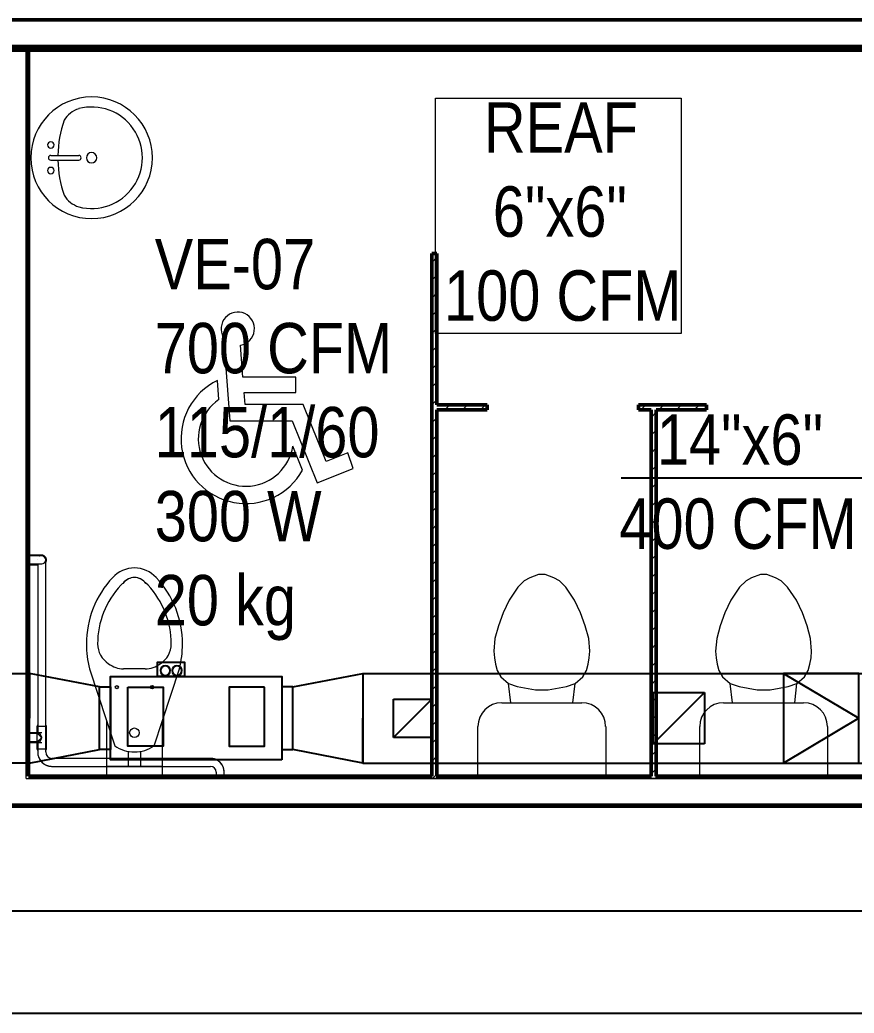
# Model space of a CAD drawing. Header units: inches. Extents: x -3 to 209, y -384 to 20.
# Drawn here: x 148.287 to 151.597, y -185.874 to -181.933 of the extents above; entities that cross this region are included whole.
import ezdxf
from ezdxf import colors
from ezdxf.entities.mleader import LeaderData, LeaderLine
from ezdxf.math import Vec2, Vec3

# ---------------------------------------------------------------- set-up
doc = ezdxf.new("R2010")
doc.units = ezdxf.units.IN
doc.header["$MEASUREMENT"] = 0
doc.linetypes.add('HIDDEN2', pattern=[0.1875, 0.125, -0.0625])
for name, color, linetype, lineweight in [('A-GENM', 253, 'Continuous', 9), ('A-WALL-PATT', 253, 'Continuous', 50), ('HVAC -Textos Extraccion', 2, 'Continuous', 9), ('HVAC -Textos Rejillas', 2, 'Continuous', 9), ('L-SITE', 253, 'Continuous', 9), ('P-SANR-FIXT', 253, 'Continuous', 9), ('Q-SPCQ', 253, 'Continuous', 9)]:
    doc.layers.add(name, color=color, linetype=linetype, lineweight=lineweight)
for name, color, linetype in [('A-WALL', 253, 'Continuous'), ('HVAC-Equipos', 3, 'Continuous'), ('HVAC-Extraccion', 114, 'Continuous'), ('HVAC-Rejillas', 2, 'HIDDEN2')]:
    doc.layers.add(name, color=color, linetype=linetype)
doc.styles.add('Arial Narrow', font='ARIALN.TTF', dxfattribs={"height": 0.00295})
doc.styles.get("Standard").update_dxf_attribs({"font": 'arial.ttf'})

# ---------------------------------------------------------------- blocks, each defined once
blk = doc.blocks.new('rr')
at = {"linetype": 'ByBlock', "lineweight": -2}
for p, q in [((-0.0127, -0.0127), (0.0127, 0.0127)), ((-0.0127, -0.0127), (-0.0127, 0.0127)), ((-0.0127, 0.0127), (0.0127, 0.0127)), ((0.0127, 0.0127), (0.0127, -0.0127)), ((0.0127, -0.0127), (-0.0127, -0.0127))]:
    blk.add_line(p, q, dxfattribs=at)
blk = doc.blocks.new('VE')
for points in [[(-74845.233, 50895.4877), (-74845.1261, 50895.4877), (-74845.1261, 50895.5447), (-74845.233, 50895.5447)], [(-74845.619, 50895.1567), (-74844.939, 50895.1567), (-74844.939, 50895.4877), (-74845.619, 50895.4877)], [(-74845.619, 50895.4462), (-74845.619, 50895.1982), (-74845.6629, 50895.1982), (-74845.6629, 50895.4462)], [(-74844.939, 50895.4462), (-74844.939, 50895.1982), (-74844.8952, 50895.1982), (-74844.8952, 50895.4462)], [(-74845.5507, 50895.4454), (-74845.41, 50895.4454), (-74845.41, 50895.2115), (-74845.5507, 50895.2115)], [(-74845.0073, 50895.4454), (-74845.148, 50895.4454), (-74845.148, 50895.2115), (-74845.0073, 50895.2115)]]:
    blk.add_lwpolyline(points, close=True)
for centre in [(-74845.2028, 50895.5112), (-74845.1563, 50895.5112)]:
    blk.add_circle(centre, 0.0193)

msp = doc.modelspace()

# ---------------------------------------------------------------- linework, layer by layer
at = {"layer": 'A-GENM'}
for p, q in [((148.7958, -184.1766), (148.785, -184.1671)), ((148.5633, -184.5081), (148.6307, -184.7132)), ((148.7847, -184.5081), (148.6989, -184.5081)), ((148.7847, -184.5081), (148.6989, -184.5081)), ((148.8529, -184.7132), (148.9203, -184.5081)), ((148.6307, -184.7132), (148.6637, -184.8137)), ((148.6307, -184.7132), (148.6307, -184.9336)), ((148.8199, -184.8137), (148.8529, -184.7132)), ((148.8529, -184.9336), (148.8529, -184.7132)), ((148.7164, -184.8357), (148.7164, -184.8955)), ((148.7672, -184.8955), (148.7672, -184.8357)), ((148.8529, -184.8955), (148.6307, -184.8955)), ((148.6307, -184.9336), (148.8529, -184.9336))]:
    msp.add_line(p, q, dxfattribs=at)
for centre, radius in [((148.672, -184.5811), 0.00635), ((148.8117, -184.5811), 0.00666), ((148.7418, -184.7621), 0.0191)]:
    msp.add_circle(centre, radius, dxfattribs=at)
for centre, radius, start, end in [((148.7434, -184.2286), 0.1206, 90.7488, 136.8497), ((148.7402, -184.2286), 0.1206, 43.1503, 89.2512), ((148.9365, -184.4097), 0.3853, 136.8497, 180), ((148.7418, -184.2013), 0.0551, 90, 145.8865), ((148.7418, -184.2013), 0.0551, 90, 141.6602), ((148.7418, -184.2013), 0.0551, 38.3398, 90), ((148.7418, -184.2013), 0.0551, 34.1135, 90), ((148.5471, -184.4097), 0.3853, 0, 43.1503), ((148.9365, -184.4097), 0.3409, 136.8497, 180), ((148.7434, -184.2286), 0.0761, 126.0692, 136.8497), ((148.5471, -184.4097), 0.3409, 0, 43.1503), ((148.9581, -184.4097), 0.4068, 180, 194), ((148.6877, -184.4097), 0.0921, 180, 238.3018), ((148.7959, -184.4097), 0.0921, 301.6982, 0), ((148.5256, -184.4097), 0.4068, 346, 0), ((148.6989, -184.4097), 0.0984, 232.7437, 270), ((148.7847, -184.4097), 0.0984, 270, 307.2563), ((148.7435, -184.6968), 0.1415, 235.678, 269.3159), ((148.7401, -184.6968), 0.1415, 270.6841, 304.322)]:
    msp.add_arc(centre, radius, start, end, dxfattribs=at)
at = {"layer": 'A-WALL', "lineweight": 50}
for p, q in [((152.0448, -181.9335), (145.7245, -181.9335)), ((152.1648, -182.0385), (145.6195, -182.0385)), ((145.6195, -182.0535), (152.1648, -182.0535)), ((145.7245, -182.0385), (152.1498, -182.0385)), ((148.3218, -184.9336), (148.3218, -182.0461)), ((149.9218, -182.8606), (149.9218, -184.9336)), ((149.9418, -182.8606), (149.9218, -182.8606)), ((149.9418, -183.4606), (149.9418, -182.8606)), ((150.1418, -183.4606), (149.9418, -183.4606)), ((149.9418, -183.4806), (150.1418, -183.4806)), ((149.9418, -184.9336), (149.9418, -183.4806)), ((150.1418, -183.4806), (150.1418, -183.4606)), ((151.0118, -183.4606), (150.7418, -183.4606)), ((150.7418, -183.4606), (150.7418, -183.4806)), ((150.7418, -183.4806), (150.7918, -183.4806)), ((150.7918, -183.4806), (150.7918, -184.9336)), ((150.8118, -183.4806), (151.0118, -183.4806)), ((150.8118, -184.9336), (150.8118, -183.4806)), ((151.0118, -183.4806), (151.0118, -183.4606)), ((149.9218, -184.9336), (148.3218, -184.9336)), ((150.7918, -184.9336), (149.9418, -184.9336)), ((151.6618, -184.9336), (150.8118, -184.9336)), ((148.2018, -185.0536), (155.1462, -185.0536))]:
    msp.add_line(p, q, dxfattribs=at)
at = {"layer": 'A-WALL', "lineweight": 18}
for p, q in [((148.3118, -184.9336), (148.3118, -182.0561)), ((148.3118, -184.9436), (148.3118, -184.9336)), ((148.3118, -184.9436), (149.9218, -184.9436)), ((149.9218, -184.9436), (149.9218, -184.9336)), ((149.9218, -184.9436), (149.9418, -184.9436)), ((149.9418, -184.9436), (149.9218, -184.9436)), ((149.9418, -184.9436), (149.9418, -184.9336)), ((149.9418, -184.9436), (150.7918, -184.9436)), ((150.7918, -184.9436), (150.7918, -184.9336)), ((150.7918, -184.9436), (150.8118, -184.9436)), ((150.8118, -184.9436), (150.7918, -184.9436)), ((150.8118, -184.9436), (150.8118, -184.9336)), ((150.8118, -184.9436), (151.6618, -184.9436)), ((148.2118, -185.0436), (155.1462, -185.0436))]:
    msp.add_line(p, q, dxfattribs=at)
at = {"layer": 'A-WALL-PATT', "linetype": 'Continuous', "lineweight": 9}
for p, q in [((148.2891, -182.0535), (148.3041, -182.0385)), ((148.3598, -182.0535), (148.3748, -182.0385)), ((148.4305, -182.0535), (148.4455, -182.0385)), ((148.5012, -182.0535), (148.5162, -182.0385)), ((148.572, -182.0535), (148.587, -182.0385)), ((148.6427, -182.0535), (148.6577, -182.0385)), ((148.7134, -182.0535), (148.7284, -182.0385)), ((148.7841, -182.0535), (148.7991, -182.0385)), ((148.8548, -182.0535), (148.8698, -182.0385)), ((148.9255, -182.0535), (148.9405, -182.0385)), ((148.9962, -182.0535), (149.0112, -182.0385)), ((149.0669, -182.0535), (149.0819, -182.0385)), ((149.1376, -182.0535), (149.1526, -182.0385)), ((149.2084, -182.0535), (149.2234, -182.0385)), ((149.2791, -182.0535), (149.2941, -182.0385)), ((149.3498, -182.0535), (149.3648, -182.0385)), ((149.4205, -182.0535), (149.4355, -182.0385)), ((149.4912, -182.0535), (149.5062, -182.0385)), ((149.5619, -182.0535), (149.5769, -182.0385)), ((149.6326, -182.0535), (149.6476, -182.0385)), ((149.7033, -182.0535), (149.7183, -182.0385)), ((149.774, -182.0535), (149.789, -182.0385)), ((149.8447, -182.0535), (149.8597, -182.0385)), ((149.9155, -182.0535), (149.9305, -182.0385)), ((149.9862, -182.0535), (150.0012, -182.0385)), ((150.0569, -182.0535), (150.0719, -182.0385)), ((150.1276, -182.0535), (150.1426, -182.0385)), ((150.1983, -182.0535), (150.2133, -182.0385)), ((150.269, -182.0535), (150.284, -182.0385)), ((150.3397, -182.0535), (150.3547, -182.0385)), ((150.4104, -182.0535), (150.4254, -182.0385)), ((150.4811, -182.0535), (150.4961, -182.0385)), ((150.5519, -182.0535), (150.5669, -182.0385)), ((150.6226, -182.0535), (150.6376, -182.0385)), ((150.6933, -182.0535), (150.7083, -182.0385)), ((150.764, -182.0535), (150.779, -182.0385)), ((150.8347, -182.0535), (150.8497, -182.0385)), ((150.9054, -182.0535), (150.9204, -182.0385)), ((150.9761, -182.0535), (150.9911, -182.0385)), ((151.0468, -182.0535), (151.0618, -182.0385)), ((151.1175, -182.0535), (151.1325, -182.0385)), ((151.1882, -182.0535), (151.2032, -182.0385)), ((151.259, -182.0535), (151.274, -182.0385)), ((151.3297, -182.0535), (151.3447, -182.0385)), ((151.4004, -182.0535), (151.4154, -182.0385)), ((151.4711, -182.0535), (151.4861, -182.0385)), ((151.5418, -182.0535), (151.5568, -182.0385)), ((148.3118, -182.3843), (148.3218, -182.3743)), ((148.3118, -182.455), (148.3218, -182.445)), ((148.3118, -182.5257), (148.3218, -182.5157)), ((148.3118, -182.5965), (148.3218, -182.5865)), ((148.3118, -182.6672), (148.3218, -182.6572)), ((148.3118, -182.7379), (148.3218, -182.7279)), ((148.3118, -182.8086), (148.3218, -182.7986)), ((148.3118, -182.8793), (148.3218, -182.8693)), ((149.9218, -182.8956), (149.9418, -182.8756)), ((148.3118, -182.95), (148.3218, -182.94)), ((149.9218, -182.9664), (149.9418, -182.9464)), ((148.3118, -183.0207), (148.3218, -183.0107)), ((149.9218, -183.0371), (149.9418, -183.0171)), ((148.3118, -183.0914), (148.3218, -183.0814)), ((149.9218, -183.1078), (149.9418, -183.0878)), ((148.3118, -183.1621), (148.3218, -183.1521)), ((149.9218, -183.1785), (149.9418, -183.1585)), ((148.3118, -183.2329), (148.3218, -183.2229)), ((149.9218, -183.2492), (149.9418, -183.2292)), ((148.3118, -183.3036), (148.3218, -183.2936)), ((149.9218, -183.3199), (149.9418, -183.2999)), ((148.3118, -183.3743), (148.3218, -183.3643)), ((149.9218, -183.3906), (149.9418, -183.3706)), ((148.3118, -183.445), (148.3218, -183.435)), ((149.9218, -183.4613), (149.9418, -183.4413)), ((149.9732, -183.4806), (149.9932, -183.4606)), ((150.0439, -183.4806), (150.0639, -183.4606)), ((150.1147, -183.4806), (150.1347, -183.4606)), ((150.7511, -183.4806), (150.7711, -183.4606)), ((150.7918, -183.5106), (150.8118, -183.4906)), ((150.8218, -183.4806), (150.8418, -183.4606)), ((150.8925, -183.4806), (150.9125, -183.4606)), ((150.9632, -183.4806), (150.9832, -183.4606)), ((148.3118, -183.5157), (148.3218, -183.5057)), ((149.9218, -183.532), (149.9418, -183.512)), ((150.7918, -183.5813), (150.8118, -183.5613)), ((148.3118, -183.5864), (148.3218, -183.5764)), ((149.9218, -183.6028), (149.9418, -183.5828)), ((148.3118, -183.6571), (148.3218, -183.6471)), ((150.7918, -183.652), (150.8118, -183.632)), ((149.9218, -183.6735), (149.9418, -183.6535)), ((148.3118, -183.7278), (148.3218, -183.7178)), ((149.9218, -183.7442), (149.9418, -183.7242)), ((150.7918, -183.7227), (150.8118, -183.7027)), ((148.3118, -183.7985), (148.3218, -183.7885)), ((149.9218, -183.8149), (149.9418, -183.7949)), ((150.7918, -183.7934), (150.8118, -183.7734)), ((150.7918, -183.8641), (150.8118, -183.8441)), ((148.3118, -183.8692), (148.3218, -183.8592)), ((149.9218, -183.8856), (149.9418, -183.8656)), ((150.7918, -183.9348), (150.8118, -183.9148)), ((148.3118, -183.94), (148.3218, -183.93)), ((149.9218, -183.9563), (149.9418, -183.9363)), ((148.3118, -184.0107), (148.3218, -184.0007)), ((150.7918, -184.0055), (150.8118, -183.9855)), ((149.9218, -184.027), (149.9418, -184.007)), ((148.3118, -184.0814), (148.3218, -184.0714)), ((149.9218, -184.0977), (149.9418, -184.0777)), ((150.7918, -184.0763), (150.8118, -184.0563)), ((148.3118, -184.1521), (148.3218, -184.1421)), ((149.9218, -184.1684), (149.9418, -184.1484)), ((150.7918, -184.147), (150.8118, -184.127)), ((150.7918, -184.2177), (150.8118, -184.1977)), ((148.3118, -184.2228), (148.3218, -184.2128)), ((149.9218, -184.2391), (149.9418, -184.2191)), ((150.7918, -184.2884), (150.8118, -184.2684)), ((148.3118, -184.2935), (148.3218, -184.2835)), ((149.9218, -184.3099), (149.9418, -184.2899)), ((148.3118, -184.3642), (148.3218, -184.3542)), ((150.7918, -184.3591), (150.8118, -184.3391)), ((149.9218, -184.3806), (149.9418, -184.3606)), ((148.3118, -184.4349), (148.3218, -184.4249)), ((149.9218, -184.4513), (149.9418, -184.4313)), ((150.7918, -184.4298), (150.8118, -184.4098)), ((148.3118, -184.5056), (148.3218, -184.4956)), ((149.9218, -184.522), (149.9418, -184.502)), ((150.7918, -184.5005), (150.8118, -184.4805)), ((150.7918, -184.5712), (150.8118, -184.5512)), ((148.3118, -184.5764), (148.3218, -184.5664)), ((149.9218, -184.5927), (149.9418, -184.5727)), ((150.7918, -184.6419), (150.8118, -184.6219)), ((148.3118, -184.6471), (148.3218, -184.6371)), ((149.9218, -184.6634), (149.9418, -184.6434)), ((148.3118, -184.7178), (148.3218, -184.7078)), ((150.7918, -184.7126), (150.8118, -184.6926)), ((149.9218, -184.7341), (149.9418, -184.7141)), ((148.3118, -184.7885), (148.3218, -184.7785)), ((149.9218, -184.8048), (149.9418, -184.7848)), ((150.7918, -184.7834), (150.8118, -184.7634)), ((148.3118, -184.8592), (148.3218, -184.8492)), ((149.9218, -184.8755), (149.9418, -184.8555)), ((150.7918, -184.8541), (150.8118, -184.8341)), ((150.7918, -184.9248), (150.8118, -184.9048)), ((148.3118, -184.9299), (148.3218, -184.9199)), ((148.3689, -184.9436), (148.3789, -184.9336)), ((148.4396, -184.9436), (148.4496, -184.9336)), ((148.5103, -184.9436), (148.5203, -184.9336)), ((148.581, -184.9436), (148.591, -184.9336)), ((148.6517, -184.9436), (148.6617, -184.9336)), ((148.7224, -184.9436), (148.7324, -184.9336)), ((148.7931, -184.9436), (148.8031, -184.9336)), ((148.8638, -184.9436), (148.8738, -184.9336)), ((148.9345, -184.9436), (148.9445, -184.9336)), ((149.0053, -184.9436), (149.0153, -184.9336)), ((149.076, -184.9436), (149.086, -184.9336)), ((149.1467, -184.9436), (149.1567, -184.9336)), ((149.2174, -184.9436), (149.2274, -184.9336)), ((149.2881, -184.9436), (149.2981, -184.9336)), ((149.3588, -184.9436), (149.3688, -184.9336)), ((149.4295, -184.9436), (149.4395, -184.9336)), ((149.5002, -184.9436), (149.5102, -184.9336)), ((149.5709, -184.9436), (149.5809, -184.9336)), ((149.6417, -184.9436), (149.6517, -184.9336)), ((149.7124, -184.9436), (149.7224, -184.9336)), ((149.7831, -184.9436), (149.7931, -184.9336)), ((149.8538, -184.9436), (149.8638, -184.9336)), ((149.9245, -184.9436), (149.9418, -184.9263)), ((149.9952, -184.9436), (150.0052, -184.9336)), ((150.0659, -184.9436), (150.0759, -184.9336)), ((150.1366, -184.9436), (150.1466, -184.9336)), ((150.2073, -184.9436), (150.2173, -184.9336)), ((150.278, -184.9436), (150.288, -184.9336)), ((150.3488, -184.9436), (150.3588, -184.9336)), ((150.4195, -184.9436), (150.4295, -184.9336)), ((150.4902, -184.9436), (150.5002, -184.9336)), ((150.5609, -184.9436), (150.5709, -184.9336)), ((150.6316, -184.9436), (150.6416, -184.9336)), ((150.7023, -184.9436), (150.7123, -184.9336)), ((150.773, -184.9436), (150.783, -184.9336)), ((150.8437, -184.9436), (150.8537, -184.9336)), ((150.9144, -184.9436), (150.9244, -184.9336)), ((150.9852, -184.9436), (150.9952, -184.9336)), ((151.0559, -184.9436), (151.0659, -184.9336)), ((151.1266, -184.9436), (151.1366, -184.9336)), ((151.1973, -184.9436), (151.2073, -184.9336)), ((151.268, -184.9436), (151.278, -184.9336)), ((151.3387, -184.9436), (151.3487, -184.9336)), ((151.4094, -184.9436), (151.4194, -184.9336)), ((151.4801, -184.9436), (151.4901, -184.9336)), ((151.5508, -184.9436), (151.5608, -184.9336)), ((148.3296, -185.0536), (148.3396, -185.0436)), ((148.4003, -185.0536), (148.4103, -185.0436)), ((148.471, -185.0536), (148.481, -185.0436)), ((148.5417, -185.0536), (148.5517, -185.0436)), ((148.6124, -185.0536), (148.6224, -185.0436)), ((148.6831, -185.0536), (148.6931, -185.0436)), ((148.7538, -185.0536), (148.7638, -185.0436)), ((148.8245, -185.0536), (148.8345, -185.0436)), ((148.8953, -185.0536), (148.9053, -185.0436)), ((148.966, -185.0536), (148.976, -185.0436)), ((149.0367, -185.0536), (149.0467, -185.0436)), ((149.1074, -185.0536), (149.1174, -185.0436)), ((149.1781, -185.0536), (149.1881, -185.0436)), ((149.2488, -185.0536), (149.2588, -185.0436)), ((149.3195, -185.0536), (149.3295, -185.0436)), ((149.3902, -185.0536), (149.4002, -185.0436)), ((149.4609, -185.0536), (149.4709, -185.0436)), ((149.5317, -185.0536), (149.5417, -185.0436)), ((149.6024, -185.0536), (149.6124, -185.0436)), ((149.6731, -185.0536), (149.6831, -185.0436)), ((149.7438, -185.0536), (149.7538, -185.0436)), ((149.8145, -185.0536), (149.8245, -185.0436)), ((149.8852, -185.0536), (149.8952, -185.0436)), ((149.9559, -185.0536), (149.9659, -185.0436)), ((150.0266, -185.0536), (150.0366, -185.0436)), ((150.0973, -185.0536), (150.1073, -185.0436)), ((150.168, -185.0536), (150.178, -185.0436)), ((150.2388, -185.0536), (150.2488, -185.0436)), ((150.3095, -185.0536), (150.3195, -185.0436)), ((150.3802, -185.0536), (150.3902, -185.0436)), ((150.4509, -185.0536), (150.4609, -185.0436)), ((150.5216, -185.0536), (150.5316, -185.0436)), ((150.5923, -185.0536), (150.6023, -185.0436)), ((150.663, -185.0536), (150.673, -185.0436)), ((150.7337, -185.0536), (150.7437, -185.0436)), ((150.8044, -185.0536), (150.8144, -185.0436)), ((150.8752, -185.0536), (150.8852, -185.0436)), ((150.9459, -185.0536), (150.9559, -185.0436)), ((151.0166, -185.0536), (151.0266, -185.0436)), ((151.0873, -185.0536), (151.0973, -185.0436)), ((151.158, -185.0536), (151.168, -185.0436)), ((151.2287, -185.0536), (151.2387, -185.0436)), ((151.2994, -185.0536), (151.3094, -185.0436)), ((151.3701, -185.0536), (151.3801, -185.0436)), ((151.4408, -185.0536), (151.4508, -185.0436)), ((151.5116, -185.0536), (151.5216, -185.0436)), ((151.5823, -185.0536), (151.5923, -185.0436))]:
    msp.add_line(p, q, dxfattribs=at)
at = {"layer": 'HVAC -Textos Rejillas'}
msp.add_lwpolyline([(150.9111, -183.1782), (149.9365, -183.1782), (149.9365, -182.2437), (150.9111, -182.2437)], close=True, dxfattribs=at)
at = {"layer": 'HVAC-Extraccion'}
for p, q in [((145.3856, -184.5263), (148.3248, -184.5263)), ((148.3248, -184.5263), (148.3248, -184.7041)), ((149.6486, -184.5265), (149.6486, -184.7043)), ((149.6486, -184.5265), (153.007, -184.5265)), ((148.3248, -184.8819), (148.3248, -184.7041)), ((149.6486, -184.8821), (149.6486, -184.7043)), ((145.3856, -184.8819), (148.3248, -184.8819)), ((149.6486, -184.8821), (153.007, -184.8821)), ((144.9905, -185.468), (152.3411, -185.468)), ((144.9905, -185.8744), (152.3412, -185.8744))]:
    msp.add_line(p, q, dxfattribs=at)
for points in [[(148.6028, -184.5802), (148.3248, -184.5265), (148.3247, -184.8821), (148.6028, -184.8282)], [(149.3705, -184.5802), (149.6486, -184.5265), (149.6486, -184.8821), (149.3705, -184.8282)]]:
    msp.add_lwpolyline(points, close=True, dxfattribs=at)
msp.add_lwpolyline([(151.3165, -184.5265), (151.3165, -184.8821), (151.6165, -184.8821), (151.6165, -184.5265), (151.3165, -184.5265), (151.6165, -184.7043), (151.3165, -184.8821)], dxfattribs=at)
at = {"layer": 'L-SITE'}
for p, q in [((149.095, -183.1924), (149.1203, -183.5246)), ((149.1724, -183.3506), (149.1628, -183.2239)), ((149.0766, -183.4402), (149.0708, -183.3643)), ((149.3815, -183.3506), (149.1724, -183.3506)), ((149.3815, -183.4123), (149.3815, -183.3506)), ((149.1807, -183.4595), (149.1771, -183.4123)), ((149.1771, -183.4123), (149.3815, -183.4123)), ((149.4111, -183.4595), (149.1807, -183.4595)), ((149.5029, -183.6853), (149.4111, -183.4595)), ((149.1203, -183.5246), (149.3672, -183.5246)), ((149.3672, -183.5246), (149.4669, -183.7698)), ((149.409, -183.7201), (149.3703, -183.625)), ((149.5882, -183.6512), (149.5029, -183.6853)), ((149.6094, -183.7129), (149.5882, -183.6512)), ((149.4669, -183.7698), (149.6094, -183.7129))]:
    msp.add_line(p, q, dxfattribs=at)
for centre, radius, start, end in [((149.1518, -183.1587), 0.066, 279.5296, 210.6777), ((149.1839, -183.5954), 0.2573, 116.094, 331.0081), ((149.1839, -183.5954), 0.1887, 124.6842, 350.9794)]:
    msp.add_arc(centre, radius, start, end, dxfattribs=at)
at = {"layer": 'P-SANR-FIXT'}
for p, q in [((148.41, -182.4711), (148.5208, -182.4711)), ((148.41, -182.4901), (148.5208, -182.4901)), ((150.2885, -184.1595), (150.2631, -184.1849)), ((150.3105, -184.1468), (150.2885, -184.1595)), ((150.3454, -184.1341), (150.3105, -184.1468)), ((150.3708, -184.1341), (150.3454, -184.1341)), ((150.4057, -184.1468), (150.3708, -184.1341)), ((150.4277, -184.1595), (150.4057, -184.1468)), ((150.4531, -184.1849), (150.4277, -184.1595)), ((151.1685, -184.1595), (151.1431, -184.1849)), ((151.1905, -184.1468), (151.1685, -184.1595)), ((151.2254, -184.1341), (151.1905, -184.1468)), ((151.2508, -184.1341), (151.2254, -184.1341)), ((151.2857, -184.1468), (151.2508, -184.1341)), ((151.3077, -184.1595), (151.2857, -184.1468)), ((151.3331, -184.1849), (151.3077, -184.1595)), ((150.2631, -184.1849), (150.2279, -184.2357)), ((150.4883, -184.2357), (150.4531, -184.1849)), ((151.1431, -184.1849), (151.1079, -184.2357)), ((151.3683, -184.2357), (151.3331, -184.1849)), ((150.2279, -184.2357), (150.2042, -184.2865)), ((150.512, -184.2865), (150.4883, -184.2357)), ((151.1079, -184.2357), (151.0842, -184.2865)), ((151.392, -184.2865), (151.3683, -184.2357)), ((150.2042, -184.2865), (150.1857, -184.3373)), ((150.5305, -184.3373), (150.512, -184.2865)), ((151.0842, -184.2865), (151.0657, -184.3373)), ((151.4105, -184.3373), (151.392, -184.2865)), ((150.1857, -184.3373), (150.172, -184.3883)), ((150.5442, -184.3883), (150.5305, -184.3373)), ((151.0657, -184.3373), (151.052, -184.3883)), ((151.4242, -184.3883), (151.4105, -184.3373)), ((150.172, -184.3883), (150.1676, -184.4389)), ((150.5486, -184.4389), (150.5442, -184.3883)), ((151.052, -184.3883), (151.0476, -184.4389)), ((151.4286, -184.4389), (151.4242, -184.3883)), ((150.1676, -184.4389), (150.1698, -184.4642)), ((150.1698, -184.4642), (150.1743, -184.4897)), ((150.5419, -184.4897), (150.5464, -184.4642)), ((150.5464, -184.4642), (150.5486, -184.4389)), ((151.0476, -184.4389), (151.0498, -184.4642)), ((151.0498, -184.4642), (151.0543, -184.4897)), ((151.4219, -184.4897), (151.4264, -184.4642)), ((151.4264, -184.4642), (151.4286, -184.4389)), ((150.1743, -184.4897), (150.1811, -184.5151)), ((150.1811, -184.5151), (150.1955, -184.5405)), ((150.5207, -184.5405), (150.5351, -184.5151)), ((150.5351, -184.5151), (150.5419, -184.4897)), ((151.0543, -184.4897), (151.0611, -184.5151)), ((151.0611, -184.5151), (151.0755, -184.5405)), ((151.4007, -184.5405), (151.4151, -184.5151)), ((151.4151, -184.5151), (151.4219, -184.4897)), ((150.1955, -184.5405), (150.2258, -184.5659)), ((150.4904, -184.5659), (150.5207, -184.5405)), ((151.0755, -184.5405), (151.1058, -184.5659)), ((151.3704, -184.5659), (151.4007, -184.5405)), ((150.2258, -184.5659), (150.2607, -184.5786)), ((150.2346, -184.6427), (150.2258, -184.5659)), ((150.2607, -184.5786), (150.3327, -184.5913)), ((150.3327, -184.5913), (150.3835, -184.5913)), ((150.3835, -184.5913), (150.4555, -184.5786)), ((150.4555, -184.5786), (150.4904, -184.5659)), ((150.4816, -184.6427), (150.4904, -184.5659)), ((151.1058, -184.5659), (151.1407, -184.5786)), ((151.1146, -184.6427), (151.1058, -184.5659)), ((151.1407, -184.5786), (151.2127, -184.5913)), ((151.2127, -184.5913), (151.2635, -184.5913)), ((151.2635, -184.5913), (151.3355, -184.5786)), ((151.3355, -184.5786), (151.3704, -184.5659)), ((151.3616, -184.6427), (151.3704, -184.5659)), ((150.1993, -184.6427), (150.5168, -184.6427)), ((151.0793, -184.6427), (151.3968, -184.6427)), ((150.1047, -184.9336), (150.1047, -184.7373)), ((150.6115, -184.7373), (150.6115, -184.9336)), ((150.9847, -184.9336), (150.9847, -184.7373)), ((151.4915, -184.7373), (151.4915, -184.9336)), ((150.6115, -184.9336), (150.1047, -184.9336)), ((151.4915, -184.9336), (150.9847, -184.9336))]:
    msp.add_line(p, q, dxfattribs=at)
for centre, radius, start, end in [((148.5719, -182.4806), 0.2413, 90, 270), ((148.5719, -182.4806), 0.2413, 270, 90), ((148.5528, -182.3853), 0.1045, 107.8096, 149.2073), ((148.5719, -182.4806), 0.2014, 255.3071, 104.6929), ((148.8901, -182.4806), 0.4523, 160.7914, 178.7933), ((148.41, -182.4298), 0.0127, 90, 270), ((148.41, -182.4298), 0.0127, 270, 90), ((148.5719, -182.4806), 0.0206, 90, 270), ((148.5719, -182.4806), 0.0206, 270, 90), ((148.41, -182.4806), 0.00952, 90, 270), ((148.8901, -182.4806), 0.4523, 181.2067, 199.2086), ((148.5208, -182.4806), 0.00952, 270, 90), ((148.41, -182.5314), 0.0127, 90, 270), ((148.41, -182.5314), 0.0127, 270, 90), ((148.5528, -182.5759), 0.1045, 210.7927, 252.1904), ((150.1993, -184.7373), 0.0946, 90, 180), ((150.5168, -184.7373), 0.0946, 0, 90), ((151.0793, -184.7373), 0.0946, 90, 180), ((151.3968, -184.7373), 0.0946, 0, 90)]:
    msp.add_arc(centre, radius, start, end, dxfattribs=at)
at = {"layer": 'Q-SPCQ'}
for p, q in [((148.323, -184.035), (148.3218, -184.035)), ((148.323, -184.035), (148.3218, -184.035)), ((148.323, -184.035), (148.3218, -184.035)), ((148.323, -184.0364), (148.323, -184.035)), ((148.323, -184.0364), (148.323, -184.0603)), ((148.323, -184.0364), (148.323, -184.0364)), ((148.3738, -184.0573), (148.323, -184.0573)), ((148.3738, -184.0604), (148.323, -184.0604)), ((148.3897, -184.7304), (148.3897, -184.0763)), ((148.3218, -184.1176), (148.323, -184.1176)), ((148.3218, -184.1176), (148.323, -184.1176)), ((148.3218, -184.1176), (148.323, -184.1176)), ((148.323, -184.0922), (148.3738, -184.0922)), ((148.323, -184.0922), (148.3579, -184.0922)), ((148.323, -184.0923), (148.323, -184.1162)), ((148.323, -184.0954), (148.3581, -184.0954)), ((148.323, -184.1176), (148.323, -184.1162)), ((148.323, -184.1162), (148.323, -184.1162)), ((148.3579, -184.0922), (148.3579, -184.7304)), ((148.323, -184.7399), (148.3218, -184.7399)), ((148.323, -184.7399), (148.3218, -184.7399)), ((148.323, -184.7413), (148.323, -184.7399)), ((148.323, -184.7399), (148.323, -184.7812)), ((148.3579, -184.7304), (148.3547, -184.7372)), ((148.3579, -184.7304), (148.3547, -184.7372)), ((148.3547, -184.7372), (148.3547, -184.7621)), ((148.3547, -184.7372), (148.3547, -184.7622)), ((148.3738, -184.7372), (148.3547, -184.7372)), ((148.3579, -184.7304), (148.3579, -184.7653)), ((148.3928, -184.7372), (148.3738, -184.7372)), ((148.3928, -184.7372), (148.3897, -184.7304)), ((148.3928, -184.7372), (148.3897, -184.7304)), ((148.3897, -184.832), (148.3897, -184.7304)), ((148.3928, -184.8252), (148.3928, -184.7372)), ((148.3928, -184.8252), (148.3928, -184.7372)), ((148.3547, -184.7621), (148.323, -184.7621)), ((148.3548, -184.7621), (148.323, -184.7621)), ((148.3579, -184.7653), (148.323, -184.7653)), ((148.323, -184.7812), (148.323, -184.8224)), ((148.3547, -184.7653), (148.3547, -184.797)), ((148.3738, -184.7621), (148.3579, -184.7621)), ((148.3218, -184.8224), (148.323, -184.8224)), ((148.3218, -184.8224), (148.323, -184.8224)), ((148.323, -184.797), (148.3579, -184.797)), ((148.323, -184.8002), (148.3547, -184.8002)), ((148.323, -184.8002), (148.3548, -184.8002)), ((148.323, -184.8224), (148.323, -184.821)), ((148.3547, -184.8002), (148.3547, -184.8252)), ((148.3547, -184.8002), (148.3547, -184.8252)), ((148.3547, -184.8252), (148.3579, -184.832)), ((148.3547, -184.8252), (148.3579, -184.832)), ((148.3547, -184.8252), (148.3738, -184.8252)), ((148.3579, -184.797), (148.3579, -184.832)), ((148.3579, -184.8002), (148.3738, -184.8002)), ((148.3738, -184.8252), (148.3928, -184.8252)), ((148.3897, -184.832), (148.3928, -184.8252)), ((148.3897, -184.832), (148.3928, -184.8252)), ((148.3579, -184.832), (148.3579, -184.8383)), ((148.3897, -184.8383), (148.3897, -184.832)), ((148.4151, -184.8637), (148.414, -184.8637)), ((149.0437, -184.8637), (148.4142, -184.8637)), ((148.4136, -184.8955), (149.0437, -184.8955)), ((149.0419, -184.9304), (149.0405, -184.9304)), ((149.0405, -184.9304), (149.0405, -184.9336)), ((149.0405, -184.9304), (149.0405, -184.9336)), ((149.0405, -184.9304), (149.0658, -184.9304)), ((149.0659, -184.9177), (149.0659, -184.9304)), ((149.0977, -184.9304), (149.0977, -184.9177)), ((149.0978, -184.9304), (149.1231, -184.9304)), ((149.1231, -184.9304), (149.1217, -184.9304)), ((149.1231, -184.9336), (149.1231, -184.9304)), ((149.1231, -184.9336), (149.1231, -184.9304))]:
    msp.add_line(p, q, dxfattribs=at)
at = {"layer": 'Q-SPCQ', "flags": 128}
for points in [[(148.3579, -184.0764), (148.3579, -184.0763), (148.3579, -184.0763)], [(148.3738, -184.0604), (148.3737, -184.0604), (148.3736, -184.0604), (148.3735, -184.0604), (148.3733, -184.0604), (148.373, -184.0604), (148.3726, -184.0604), (148.3722, -184.0604)], [(148.372, -184.0922), (148.3725, -184.0922), (148.3729, -184.0922), (148.3732, -184.0922), (148.3734, -184.0922), (148.3736, -184.0922), (148.3737, -184.0922), (148.3738, -184.0922), (148.3738, -184.0922)], [(148.3579, -184.8383), (148.358, -184.8406), (148.3581, -184.8429), (148.3583, -184.8452), (148.3586, -184.8474), (148.359, -184.8497), (148.3595, -184.8519), (148.3601, -184.8541), (148.3608, -184.8563), (148.3616, -184.8584), (148.3624, -184.8606), (148.3633, -184.8627), (148.3644, -184.8647), (148.3655, -184.8667), (148.3666, -184.8687), (148.3679, -184.8706), (148.3692, -184.8724), (148.3706, -184.8742), (148.3721, -184.876), (148.3736, -184.8777), (148.3752, -184.8793), (148.3769, -184.8809), (148.3786, -184.8824), (148.3804, -184.8838), (148.3823, -184.8851), (148.3842, -184.8864), (148.3861, -184.8876), (148.3881, -184.8887), (148.3902, -184.8898), (148.3922, -184.8907), (148.3943, -184.8916), (148.3965, -184.8924), (148.3987, -184.8931), (148.4009, -184.8937), (148.4031, -184.8942), (148.4053, -184.8946), (148.4076, -184.895), (148.4099, -184.8952), (148.4122, -184.8954), (148.4144, -184.8955)], [(149.0977, -184.9177), (149.0976, -184.9155), (149.0975, -184.9134), (149.0973, -184.9112), (149.097, -184.9091), (149.0966, -184.907), (149.0961, -184.9049), (149.0956, -184.9028), (149.0949, -184.9007), (149.0942, -184.8987), (149.0934, -184.8967), (149.0925, -184.8947), (149.0916, -184.8928), (149.0905, -184.8909), (149.0894, -184.889), (149.0883, -184.8872), (149.087, -184.8855), (149.0857, -184.8837), (149.0843, -184.8821), (149.0828, -184.8805), (149.0813, -184.879), (149.0797, -184.8775), (149.0781, -184.8761), (149.0764, -184.8747), (149.0747, -184.8735), (149.0729, -184.8723), (149.071, -184.8711), (149.0691, -184.8701), (149.0672, -184.8691), (149.0653, -184.8682), (149.0633, -184.8674), (149.0612, -184.8666), (149.0592, -184.866), (149.0571, -184.8654), (149.055, -184.8649), (149.0529, -184.8645), (149.0507, -184.8642), (149.0486, -184.8639), (149.0464, -184.8638), (149.0443, -184.8637)]]:
    msp.add_lwpolyline(points, dxfattribs=at)
at = {"layer": 'Q-SPCQ'}
for centre, radius, start, end in [((148.3738, -184.0763), 0.019, 90, 115.6066), ((148.3738, -184.0763), 0.019, 334.3934, 90), ((148.3738, -184.0763), 0.0159, 270, 90), ((148.3738, -184.0763), 0.0159, 0, 90), ((148.3547, -184.7812), 0.0191, 270, 90), ((148.4151, -184.8383), 0.0571, 180, 268.5174), ((148.4151, -184.8383), 0.0254, 180, 268.1838), ((149.0437, -184.9177), 0.054, 0, 90), ((149.0437, -184.9177), 0.0222, 0, 90)]:
    msp.add_arc(centre, radius, start, end, dxfattribs=at)
for points, knots in [([(148.3633, -184.0604), (148.3635, -184.0603), (148.364, -184.06), (148.3651, -184.0593), (148.3671, -184.0584), (148.3701, -184.0575), (148.3725, -184.0573), (148.3738, -184.0573)], [0.5788489, 0.5788489, 0.5788489, 0.5788489, 0.6071429, 0.6428571, 0.7142857, 0.8571429, 1, 1, 1, 1]), ([(148.3547, -184.7622), (148.3547, -184.7622), (148.3548, -184.7622), (148.3551, -184.7625), (148.3556, -184.763), (148.3563, -184.7637), (148.357, -184.7644), (148.3576, -184.765), (148.3581, -184.7655), (148.3586, -184.766), (148.3593, -184.7667), (148.3603, -184.7676), (148.3613, -184.7687), (148.3621, -184.7695), (148.3627, -184.7701), (148.3634, -184.7708), (148.3643, -184.7716), (148.3654, -184.7727), (148.3667, -184.7741), (148.3686, -184.776), (148.371, -184.7783), (148.3728, -184.7802), (148.3738, -184.7812)], [0.5000315, 0.5000315, 0.5000315, 0.5000315, 0.5277778, 0.5555556, 0.5833333, 0.6111111, 0.6388889, 0.6527778, 0.6666667, 0.6805556, 0.6944444, 0.7222222, 0.75, 0.7638889, 0.7777778, 0.7916667, 0.8055556, 0.8333333, 0.8611111, 0.8888889, 0.9444444, 1, 1, 1, 1]), ([(148.3738, -184.7812), (148.3728, -184.7821), (148.371, -184.784), (148.3686, -184.7864), (148.3667, -184.7882), (148.3654, -184.7896), (148.3643, -184.7907), (148.3634, -184.7916), (148.3627, -184.7922), (148.3621, -184.7928), (148.3613, -184.7937), (148.3603, -184.7947), (148.3593, -184.7956), (148.3586, -184.7963), (148.3581, -184.7968), (148.3576, -184.7973), (148.357, -184.7979), (148.3563, -184.7986), (148.3556, -184.7993), (148.3551, -184.7998), (148.3548, -184.8001), (148.3547, -184.8002), (148.3547, -184.8002)], [0, 0, 0, 0, 0.0555556, 0.1111111, 0.1388889, 0.1666667, 0.1944444, 0.2083333, 0.2222222, 0.2361111, 0.25, 0.2777778, 0.3055556, 0.3194444, 0.3333333, 0.3472222, 0.3611111, 0.3888889, 0.4166667, 0.4444444, 0.4722222, 0.4999685, 0.4999685, 0.4999685, 0.4999685])]:
    msp.add_open_spline(points, degree=3, knots=knots, dxfattribs=at)

# ---------------------------------------------------------------- block references
at = {"layer": 'HVAC-Equipos', "xscale": -1}
msp.add_blockref('VE', (-74696.2923, -51080.0265), dxfattribs=at)
at = {"layer": 'HVAC-Rejillas', "zscale": 12}
for p, xscale, yscale in [((149.8455, -184.7043), 6, 6), ((150.9016, -184.7043), 8, 8)]:
    msp.add_blockref('rr', p, dxfattribs=dict(at, xscale=xscale, yscale=yscale))

# ---------------------------------------------------------------- texts
at = {"layer": 'HVAC -Textos Extraccion', "insert": (150.577, -183.4989), "char_height": 0.2, "width": 1.099514, "attachment_point": 1, "style": 'Arial Narrow'}
msp.add_mtext('\\pi0.23768;14"x6"\\P\\pi0.08857;400 CFM', dxfattribs=at)
at = {"layer": 'HVAC -Textos Rejillas', "char_height": 0.2, "width": 1.634804, "attachment_point": 1, "style": 'Arial Narrow'}
for s, insert in [('\\pi0.52579;REAF\\P\\pi0.56085;6"x6"\\P\\pi0.3672;100 CFM', (149.6029, -182.2606)), ('VE-07\\P700 CFM\\P115/1/60\\P300 W\\P20 kg', (148.8223, -182.8024))]:
    msp.add_mtext(s, dxfattribs=dict(at, insert=insert))

# ---------------------------------------------------------------- leaders
at = {"layer": 'HVAC -Textos Rejillas'}
ml = msp.add_multileader_mtext('Standard', dxfattribs=at)
ml.set_content('', color=256)
ml.set_leader_properties()
ml.build(insert=Vec2(0, 0))
ml.multileader.update_dxf_attribs({"dogleg_length": 0.36, "arrow_head_size": 0.1128})
ctx = ml.context
ctx.base_point, ctx.char_height, ctx.arrow_head_size, ctx.landing_gap_size, ctx.plane_origin, ctx.plane_x_axis, ctx.plane_y_axis = Vec3(150.6729, -183.7512), 0.1128, 0.1128, 0.0564, Vec3(145.777, -182.9154), Vec3(-1, 0), Vec3(0, -1)
notes = []
notes.append((ctx, [(1, (1, 1, 0), (151.7107, -183.7512), (-1, 0), 1.0378, [(0, [(151.7107, -184.5265)], 0, [])])]))
ctx.mtext.insert, ctx.mtext.text_direction, ctx.mtext.rotation, ctx.mtext.flow_direction = Vec3(150.6165, -183.8076), Vec3(-1, 0), 3.141593, 5
for ctx, leaders in notes:
    for number, flags, end, landing, length, lines in leaders:
        leader = LeaderData()
        leader.index, (leader.has_last_leader_line, leader.has_dogleg_vector, leader.attachment_direction) = number, flags
        leader.last_leader_point, leader.dogleg_vector, leader.dogleg_length = Vec3(end), Vec3(landing), length
        for number, points, colour, breaks in lines:
            line = LeaderLine()
            line.index, line.vertices, line.color, line.breaks = number, Vec3.list(points), colors.encode_raw_color(colour), breaks
            leader.lines.append(line)
        ctx.leaders.append(leader)

doc.saveas('drawing.dxf')
